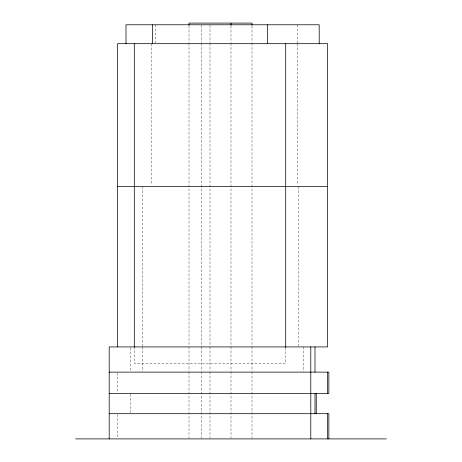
<?xml version="1.0" encoding="UTF-8"?>
<svg xmlns="http://www.w3.org/2000/svg" width="462" height="462" viewBox="0 0 462 462"><rect width="100%" height="100%" fill="white"/><g stroke="black" fill="none" stroke-linecap="round" stroke-linejoin="round"><path stroke-width="0.35" stroke-dasharray="2.31 1.73" d="M303.661 346.922L303.661 371.402M298.706 186.481L298.706 346.2M297.823 24.781L297.823 42.978M297.32 43.682L297.32 185.037M285.707 347.424L285.707 363.299L134.298 363.299L134.298 347.424M251.998 25.988L251.998 42.591M251.998 43.312L251.998 345.778M251.998 346.5L251.998 371.044M251.998 371.766L251.998 438.178M231 25.988L231 42.591M231 43.312L231 345.778M231 346.5L231 371.044M231 371.766L231 438.178M210.002 25.266L210.002 42.591M210.002 43.312L210.002 345.778M210.002 346.5L210.002 371.044M210.002 371.766L210.002 438.178M201.599 25.266L201.599 42.591M201.599 43.312L201.599 345.778M201.599 346.5L201.599 371.044M201.599 371.766L201.599 438.178M188.998 25.988L188.998 42.591M188.998 43.312L188.998 345.778M188.998 346.5L188.998 371.044M188.998 371.766L188.998 438.178M155.399 24.781L155.399 42.978M151.201 43.682L151.201 185.037M142.798 186.481L142.798 346.2M142.798 346.922L142.798 371.402M130.197 347.638L130.197 371.402M130.197 394.259L130.197 412.982M117.602 372.834L117.602 392.827M117.602 414.42L117.602 438.178"/><path stroke-width="0.69" d="M117.602 186.481L327.598 186.481M109.199 372.118L328.857 372.118L328.857 393.537L109.199 393.537M109.199 413.698L328.857 413.698L328.857 438.9M75.601 438.9L386.399 438.9M327.598 372.118L327.598 393.537M327.598 413.698L327.598 438.9M319.202 43.682L319.202 24.781L125.999 24.781L125.999 43.682M316.262 393.537L316.262 413.698M314.997 346.922L314.997 372.118M314.997 393.537L314.997 413.698M310.799 346.922L310.799 438.9M285.707 43.682L285.707 347.424M267.538 24.781L267.538 43.682M251.998 25.266L251.998 23.1L188.998 23.1L188.998 25.266M231 23.1L231 25.266M152.46 24.781L152.46 43.682M134.298 43.682L134.298 347.424M117.602 346.922L117.602 43.682L327.598 43.682L327.598 346.922L109.199 346.922L109.199 438.9"/></g></svg>
